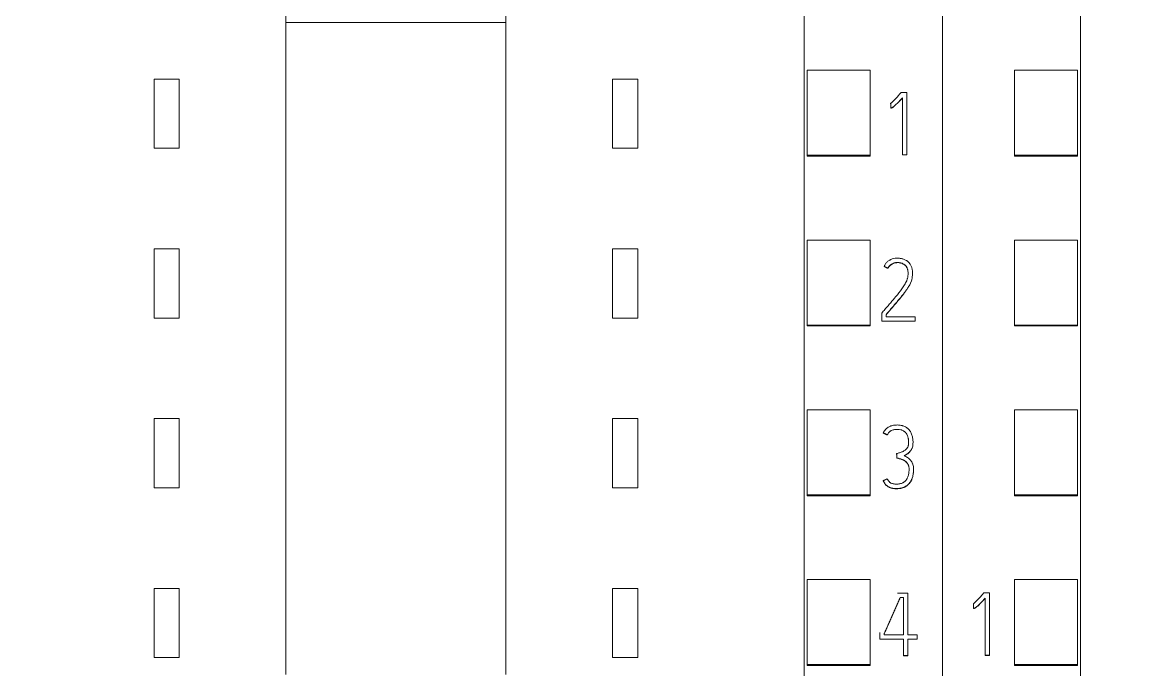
# Model space of a CAD drawing. Header units: millimetres. Extents: x 41350 to 54029, y 25852 to 34717.
# Drawn here: x 47022.33 to 47058.24, y 33527.52 to 33548.1 of the extents above; entities that cross this region are included whole.
import ezdxf

# ---------------------------------------------------------------- set-up
doc = ezdxf.new("R2010")
doc.units = ezdxf.units.MM
doc.set_wipeout_variables(frame=1)
doc.layers.add('! NO PLOT !', color=7, linetype='Continuous', true_color=0xff75dd, plot=False)
doc.layers.add('004-PI-DIN Šina', color=3, linetype='Continuous')
doc.layers.add('SI-ORMAR-Oprema', color=30, linetype='Continuous', lineweight=5)

# ---------------------------------------------------------------- blocks, each defined once
blk = doc.blocks.new('*U554')
at = {"layer": '004-PI-DIN Šina'}
for p, q in [((45.323, 46.968), (-241.3, 46.968)), ((45.323, 45.572), (-241.3, 45.572)), ((45.323, 45.259), (-241.3, 45.259)), ((-241.3, 45.238), (45.323, 45.238))]:
    blk.add_line(p, q, dxfattribs=at)
blk = doc.blocks.new('6ES7531-7KF00-0AB0')
at = {"layer": 'SI-ORMAR-Oprema', "linetype": 'Continuous'}
for p, q in [((-29.363, 48.929), (-29.363, 40.929)), ((-27.372, 48.929), (-29.363, 48.929)), ((-27.372, 48.929), (-27.372, 40.929)), ((-18.954, 48.929), (-18.954, 48.929)), ((-18.954, 48.929), (-18.954, 40.929)), ((-18.954, 46.433), (-27.372, 46.433)), ((-18.954, 40.929), (-29.363, 40.929)), ((-29.363, 40.929), (-29.363, 40.02)), ((-29.363, 40.02), (-29.363, 39.411)), ((-26.013, 40.02), (-29.363, 40.02)), ((-26.013, 40.02), (-26.013, 15.837)), ((-19.763, 37.279), (-19.763, 40.02)), ((-29.363, 38.929), (-29.363, 39.411)), ((-26.013, 39.411), (-29.363, 39.411)), ((-29.363, 38.929), (-29.363, 16.929)), ((-26.013, 38.929), (-29.363, 38.929)), ((-26.013, 38.929), (-29.363, 38.929)), ((-23.213, 37.279), (-23.213, 37.279)), ((-23.213, 37.279), (-22.013, 37.279)), ((-23.213, 29.431), (-23.213, 37.279)), ((-23.213, 37.279), (-22.013, 37.279)), ((-22.013, 37.279), (-22.013, 37.279)), ((-22.013, 37.279), (-22.013, 29.431)), ((-19.313, 37.279), (-19.763, 37.279)), ((-19.313, 18.579), (-19.313, 37.279)), ((-18.192, 36.979), (-18.192, 31.479)), ((-22.013, 29.431), (-23.213, 29.431))]:
    blk.add_line(p, q, dxfattribs=at)
blk.add_open_spline([(-18.954, 40.929), (-27.372, 40.929)], degree=1, dxfattribs=at)
blk.add_wipeout([(-17.038, 69.029), (17.762, 69.029), (17.762, -77.96), (-17.038, -77.971)]).dxf.layer = 'SI-ORMAR-Oprema'
for p, q in [((-17.038, 56.709), (-17.038, -56.709)), ((-12.638, 54.429), (-12.638, -54.387)), ((-18.954, 48.929), (-17.038, 48.929)), ((-17.038, 48.929), (-18.954, 48.929)), ((-14.738, 45.01), (-14.738, 47.713)), ((-12.738, 47.713), (-14.738, 47.713)), ((-12.738, 45.01), (-12.738, 47.713)), ((-14.738, 44.977), (-14.738, 45.01)), ((-12.738, 45.01), (-14.738, 45.01)), ((-12.738, 44.977), (-14.738, 44.977)), ((-12.738, 44.977), (-12.738, 45.01)), ((-14.738, 39.608), (-14.738, 42.311)), ((-12.738, 42.311), (-14.738, 42.311)), ((-12.738, 39.608), (-12.738, 42.311)), ((-17.038, 40.02), (-19.763, 40.02)), ((-14.738, 39.577), (-14.738, 39.608)), ((-12.738, 39.608), (-14.738, 39.608)), ((-12.738, 39.577), (-14.738, 39.577)), ((-12.738, 39.577), (-12.738, 39.608)), ((-17.038, 39.411), (-19.763, 39.411)), ((-17.038, 38.929), (-19.763, 38.929)), ((-17.038, 38.929), (-19.763, 38.929)), ((-14.738, 34.207), (-14.738, 36.909)), ((-12.738, 36.909), (-14.738, 36.909)), ((-12.738, 34.207), (-12.738, 36.909)), ((-14.738, 34.177), (-14.738, 34.207)), ((-12.738, 34.207), (-14.738, 34.207)), ((-12.738, 34.177), (-14.738, 34.177)), ((-12.738, 34.177), (-12.738, 34.207)), ((-14.738, 28.805), (-14.738, 31.508)), ((-12.738, 31.508), (-14.738, 31.508)), ((-12.738, 28.805), (-12.738, 31.508)), ((-15.54, 31.088), (-15.715, 31.088)), ((-15.679, 30.916), (-15.679, 29.104)), ((-15.54, 29.104), (-15.54, 31.088)), ((-16.051, 30.743), (-16.051, 30.737)), ((-16.042, 30.596), (-16.042, 30.59)), ((-15.679, 29.104), (-15.679, 29.097)), ((-15.679, 29.104), (-15.54, 29.104)), ((-15.54, 29.097), (-15.679, 29.097)), ((-15.54, 29.104), (-15.54, 29.097)), ((-14.738, 28.778), (-14.738, 28.805)), ((-12.738, 28.805), (-14.738, 28.805)), ((-12.738, 28.778), (-14.738, 28.778)), ((-12.738, 28.778), (-12.738, 28.805))]:
    blk.add_line(p, q, dxfattribs=at)
for centre, start, end in [((-17.163, 36.979), 83.025, 180), ((-17.163, 36.979), 83.025, 180), ((-17.163, 31.479), 180, 276.975)]:
    blk.add_arc(centre, 1.029, start, end, dxfattribs=at)
for points, knots in [([(-15.715, 31.088), (-15.742, 31.058), (-15.768, 31.028), (-15.823, 30.969), (-15.85, 30.939), (-15.892, 30.896), (-15.905, 30.881), (-15.933, 30.852), (-15.947, 30.838), (-15.976, 30.809), (-15.99, 30.796), (-16.02, 30.769), (-16.035, 30.756), (-16.051, 30.743)], [0, 0, 0, 0, 0.25, 0.25, 0.5, 0.5, 0.625, 0.625, 0.75, 0.75, 0.875, 0.875, 1, 1, 1, 1]), ([(-16.042, 30.596), (-16.037, 30.596), (-16.032, 30.597), (-16.022, 30.599), (-16.017, 30.6), (-16.007, 30.604), (-16.002, 30.606), (-15.994, 30.611), (-15.989, 30.614), (-15.977, 30.622), (-15.968, 30.629), (-15.953, 30.642), (-15.945, 30.648), (-15.922, 30.668), (-15.907, 30.682), (-15.877, 30.71), (-15.863, 30.725), (-15.819, 30.768), (-15.791, 30.798), (-15.735, 30.857), (-15.707, 30.886), (-15.679, 30.916)], [0, 0, 0, 0, 0.03125, 0.03125, 0.0625, 0.0625, 0.09375, 0.09375, 0.125, 0.125, 0.1875, 0.1875, 0.25, 0.25, 0.375, 0.375, 0.5, 0.5, 0.75, 0.75, 1, 1, 1, 1]), ([(-15.679, 30.91), (-15.707, 30.88), (-15.735, 30.85), (-15.791, 30.791), (-15.819, 30.762), (-15.863, 30.719), (-15.877, 30.704), (-15.907, 30.676), (-15.922, 30.662), (-15.945, 30.642), (-15.953, 30.635), (-15.969, 30.622), (-15.977, 30.616), (-15.989, 30.607), (-15.994, 30.605), (-16.003, 30.6), (-16.007, 30.597), (-16.017, 30.594), (-16.022, 30.593), (-16.032, 30.59), (-16.037, 30.59), (-16.042, 30.59)], [0, 0, 0, 0, 0.25, 0.25, 0.5, 0.5, 0.625, 0.625, 0.75, 0.75, 0.8125, 0.8125, 0.875, 0.875, 0.90625, 0.90625, 0.9375, 0.9375, 0.96875, 0.96875, 1, 1, 1, 1])]:
    blk.add_open_spline(points, degree=3, knots=knots, dxfattribs=at)
for points, weights in [([(-16.051, 30.743), (-16.046, 30.669), (-16.042, 30.596)], [0.499999998919, 0.500000001081, 0.499999998919]), ([(-16.042, 30.59), (-16.046, 30.663), (-16.051, 30.737)], [0.500000017205, 0.499999982795, 0.500000017205])]:
    blk.add_rational_spline(points, weights, degree=2, dxfattribs=at)
blk = doc.blocks.new('6ES7522-1BL01-0AB0')
blk.add_wipeout([(-17.4, 69.029), (17.4, 69.029), (17.4, -77.971), (-17.4, -77.971)]).dxf.layer = 'SI-ORMAR-Oprema'
at = {"layer": 'SI-ORMAR-Oprema', "linetype": 'Continuous'}
for p, q in [((17.4, 56.709), (17.4, -56.709)), ((13, -54.387), (13, 54.429)), ((-3.5, 51.429), (-3.5, 49.229)), ((3.5, 49.229), (3.5, 51.429)), ((-3.5, 28.486), (-3.5, 49.229)), ((-3.5, 49.229), (3.5, 49.229)), ((3.5, 49.229), (3.5, 28.486)), ((-7.7, 45.229), (-7.7, 47.429)), ((-7.7, 47.429), (-6.9, 47.429)), ((-6.9, 47.429), (-6.9, 45.229)), ((6.9, 45.229), (6.9, 47.429)), ((6.9, 47.429), (7.7, 47.429)), ((7.7, 47.429), (7.7, 45.229)), ((13.1, 45.01), (13.1, 47.713)), ((13.1, 47.713), (15.1, 47.713)), ((15.1, 45.01), (15.1, 47.713)), ((16.264, 47.005), (16.089, 47.005)), ((16.125, 46.834), (16.125, 45.023)), ((16.264, 45.023), (16.264, 47.005)), ((15.753, 46.661), (15.753, 46.655)), ((15.761, 46.514), (15.761, 46.508)), ((-6.9, 45.229), (-7.7, 45.229)), ((7.7, 45.229), (6.9, 45.229)), ((13.1, 44.977), (13.1, 45.01)), ((13.1, 45.01), (15.1, 45.01)), ((13.1, 44.977), (15.1, 44.977)), ((15.1, 44.977), (15.1, 45.01)), ((16.125, 45.023), (16.125, 45.017)), ((16.125, 45.023), (16.264, 45.023)), ((16.264, 45.017), (16.125, 45.017)), ((16.264, 45.023), (16.264, 45.017)), ((-7.7, 42.029), (-6.9, 42.029)), ((-7.7, 39.829), (-7.7, 42.029)), ((-6.9, 42.029), (-6.9, 39.829)), ((6.9, 39.829), (6.9, 42.029)), ((6.9, 42.029), (7.7, 42.029)), ((7.7, 42.029), (7.7, 39.829)), ((13.1, 39.608), (13.1, 42.311)), ((13.1, 42.311), (15.1, 42.311)), ((15.1, 39.608), (15.1, 42.311)), ((15.542, 41.477), (15.542, 41.471)), ((15.667, 41.413), (15.667, 41.407)), ((16.449, 41.245), (16.449, 41.252)), ((15.467, 39.986), (15.467, 39.731)), ((15.606, 39.87), (15.606, 39.936)), ((16.533, 39.87), (15.606, 39.87)), ((16.533, 39.731), (16.533, 39.87)), ((-6.9, 39.829), (-7.7, 39.829)), ((7.7, 39.829), (6.9, 39.829)), ((13.1, 39.577), (13.1, 39.608)), ((13.1, 39.608), (15.1, 39.608)), ((13.1, 39.577), (15.1, 39.577)), ((15.1, 39.577), (15.1, 39.608)), ((15.467, 39.731), (15.467, 39.725)), ((15.467, 39.731), (16.533, 39.731)), ((16.533, 39.725), (15.467, 39.725)), ((16.533, 39.731), (16.533, 39.725)), ((-7.7, 34.429), (-7.7, 36.629)), ((-7.7, 36.629), (-6.9, 36.629)), ((-6.9, 36.629), (-6.9, 34.429)), ((6.9, 36.629), (7.7, 36.629)), ((6.9, 34.429), (6.9, 36.629)), ((7.7, 36.629), (7.7, 34.429)), ((13.1, 34.207), (13.1, 36.909)), ((13.1, 36.909), (15.1, 36.909)), ((15.1, 34.207), (15.1, 36.909)), ((15.519, 36.179), (15.519, 36.173)), ((15.646, 36.115), (15.646, 36.109)), ((16.465, 35.861), (16.465, 35.867)), ((15.943, 35.516), (15.943, 35.51)), ((15.951, 35.378), (15.951, 35.372)), ((16.481, 35.011), (16.481, 35.017)), ((15.519, 34.657), (15.519, 34.651)), ((-6.9, 34.429), (-7.7, 34.429)), ((7.7, 34.429), (6.9, 34.429)), ((13.1, 34.177), (13.1, 34.207)), ((13.1, 34.207), (15.1, 34.207)), ((13.1, 34.177), (15.1, 34.177)), ((15.1, 34.177), (15.1, 34.207)), ((13.1, 28.805), (13.1, 31.508)), ((13.1, 31.508), (15.1, 31.508)), ((15.1, 28.805), (15.1, 31.508)), ((-7.7, 31.229), (-6.9, 31.229)), ((-7.7, 29.029), (-7.7, 31.229)), ((-6.9, 31.229), (-6.9, 29.029)), ((6.9, 31.229), (7.7, 31.229)), ((6.9, 29.029), (6.9, 31.229)), ((7.7, 31.229), (7.7, 29.029)), ((15.968, 31.082), (16.298, 31.082)), ((16.06, 30.944), (16.06, 30.938)), ((16.157, 30.944), (16.06, 30.944)), ((16.06, 30.938), (16.157, 30.938)), ((16.157, 29.756), (16.157, 30.944)), ((16.298, 31.082), (16.298, 29.756)), ((15.408, 29.618), (15.408, 29.822)), ((15.408, 29.618), (15.408, 29.612)), ((16.157, 29.618), (15.408, 29.618)), ((15.408, 29.612), (16.157, 29.612)), ((15.546, 29.792), (15.546, 29.756)), ((15.546, 29.756), (16.157, 29.756)), ((16.157, 29.09), (16.157, 29.618)), ((16.298, 29.756), (16.592, 29.756)), ((16.298, 29.618), (16.298, 29.09)), ((16.592, 29.618), (16.298, 29.618)), ((16.298, 29.612), (16.592, 29.612)), ((16.592, 29.756), (16.592, 29.618)), ((16.592, 29.618), (16.592, 29.612)), ((16.298, 29.09), (16.157, 29.09)), ((16.157, 29.09), (16.157, 29.084)), ((16.298, 29.09), (16.298, 29.084)), ((-6.9, 29.029), (-7.7, 29.029)), ((7.7, 29.029), (6.9, 29.029)), ((13.1, 28.805), (15.1, 28.805)), ((13.1, 28.778), (13.1, 28.805)), ((13.1, 28.778), (15.1, 28.778)), ((15.1, 28.778), (15.1, 28.805)), ((16.157, 29.084), (16.298, 29.084))]:
    blk.add_line(p, q, dxfattribs=at)
for points, knots in [([(16.089, 47.005), (16.062, 46.975), (16.035, 46.946), (15.981, 46.886), (15.953, 46.857), (15.912, 46.813), (15.898, 46.799), (15.871, 46.77), (15.856, 46.756), (15.828, 46.727), (15.813, 46.714), (15.783, 46.687), (15.768, 46.674), (15.753, 46.661)], [0, 0, 0, 0, 0.25, 0.25, 0.5, 0.5, 0.625, 0.625, 0.75, 0.75, 0.875, 0.875, 1, 1, 1, 1]), ([(15.761, 46.514), (15.767, 46.514), (15.772, 46.515), (15.782, 46.517), (15.787, 46.518), (15.797, 46.522), (15.801, 46.524), (15.81, 46.529), (15.814, 46.532), (15.827, 46.541), (15.835, 46.547), (15.851, 46.56), (15.859, 46.566), (15.882, 46.586), (15.897, 46.6), (15.926, 46.628), (15.941, 46.643), (15.984, 46.686), (16.013, 46.715), (16.069, 46.775), (16.097, 46.804), (16.125, 46.834)], [0, 0, 0, 0, 0.03125, 0.03125, 0.0625, 0.0625, 0.09375, 0.09375, 0.125, 0.125, 0.1875, 0.1875, 0.25, 0.25, 0.375, 0.375, 0.5, 0.5, 0.75, 0.75, 1, 1, 1, 1]), ([(16.125, 46.828), (16.097, 46.798), (16.069, 46.768), (16.013, 46.709), (15.984, 46.68), (15.941, 46.636), (15.926, 46.622), (15.897, 46.594), (15.882, 46.58), (15.859, 46.56), (15.851, 46.553), (15.835, 46.54), (15.827, 46.534), (15.814, 46.525), (15.81, 46.523), (15.801, 46.518), (15.797, 46.515), (15.787, 46.512), (15.782, 46.511), (15.772, 46.509), (15.767, 46.508), (15.761, 46.508)], [0, 0, 0, 0, 0.25, 0.25, 0.5, 0.5, 0.625, 0.625, 0.75, 0.75, 0.8125, 0.8125, 0.875, 0.875, 0.90625, 0.90625, 0.9375, 0.9375, 0.96875, 0.96875, 1, 1, 1, 1]), ([(15.606, 39.936), (15.645, 39.982), (15.684, 40.028), (15.762, 40.119), (15.801, 40.165), (15.879, 40.256), (15.918, 40.302), (15.996, 40.394), (16.034, 40.44), (16.11, 40.533), (16.148, 40.58), (16.203, 40.652), (16.221, 40.676), (16.256, 40.725), (16.273, 40.75), (16.306, 40.8), (16.322, 40.825), (16.353, 40.877), (16.367, 40.903), (16.386, 40.944), (16.392, 40.958), (16.403, 40.986), (16.408, 41), (16.422, 41.044), (16.429, 41.073), (16.441, 41.131), (16.445, 41.161), (16.448, 41.206), (16.449, 41.221), (16.45, 41.251), (16.449, 41.266), (16.447, 41.312), (16.444, 41.341), (16.436, 41.386), (16.433, 41.4), (16.425, 41.43), (16.421, 41.444), (16.41, 41.473), (16.404, 41.486), (16.391, 41.513), (16.384, 41.526), (16.372, 41.545), (16.367, 41.551), (16.358, 41.564), (16.354, 41.57), (16.339, 41.587), (16.329, 41.598), (16.308, 41.62), (16.296, 41.63), (16.279, 41.644), (16.272, 41.648), (16.26, 41.656), (16.253, 41.661), (16.22, 41.68), (16.192, 41.692), (16.149, 41.707), (16.135, 41.711), (16.106, 41.719), (16.091, 41.722), (16.061, 41.728), (16.046, 41.729), (16.016, 41.732), (16.001, 41.733), (15.97, 41.734), (15.955, 41.734), (15.925, 41.732), (15.91, 41.731), (15.864, 41.726), (15.835, 41.72), (15.792, 41.706), (15.777, 41.701), (15.757, 41.692), (15.75, 41.688), (15.736, 41.682), (15.729, 41.678), (15.697, 41.659), (15.672, 41.641), (15.638, 41.611), (15.627, 41.6), (15.607, 41.578), (15.597, 41.566), (15.57, 41.53), (15.555, 41.504), (15.542, 41.477)], [0, 0, 0, 0, 0.0625, 0.0625, 0.125, 0.125, 0.1875, 0.1875, 0.25, 0.25, 0.3125, 0.3125, 0.34375, 0.34375, 0.375, 0.375, 0.40625, 0.40625, 0.4375, 0.4375, 0.453125, 0.453125, 0.46875, 0.46875, 0.5, 0.5, 0.53125, 0.53125, 0.546875, 0.546875, 0.5625, 0.5625, 0.59375, 0.59375, 0.609375, 0.609375, 0.625, 0.625, 0.640625, 0.640625, 0.65625, 0.65625, 0.664062, 0.664062, 0.671875, 0.671875, 0.6875, 0.6875, 0.703125, 0.703125, 0.710937, 0.710937, 0.71875, 0.71875, 0.75, 0.75, 0.765625, 0.765625, 0.78125, 0.78125, 0.796875, 0.796875, 0.8125, 0.8125, 0.828125, 0.828125, 0.84375, 0.84375, 0.875, 0.875, 0.890625, 0.890625, 0.898437, 0.898437, 0.90625, 0.90625, 0.9375, 0.9375, 0.953125, 0.953125, 0.96875, 0.96875, 1, 1, 1, 1]), ([(15.667, 41.413), (15.679, 41.437), (15.692, 41.459), (15.716, 41.489), (15.725, 41.498), (15.744, 41.516), (15.754, 41.525), (15.785, 41.547), (15.808, 41.56), (15.856, 41.579), (15.881, 41.587), (15.919, 41.594), (15.932, 41.595), (15.958, 41.598), (15.971, 41.598), (16.01, 41.598), (16.036, 41.595), (16.073, 41.587), (16.086, 41.583), (16.111, 41.575), (16.123, 41.57), (16.158, 41.553), (16.18, 41.54), (16.21, 41.515), (16.22, 41.507), (16.238, 41.488), (16.246, 41.478), (16.257, 41.462), (16.261, 41.456), (16.267, 41.445), (16.276, 41.428), (16.283, 41.41), (16.291, 41.385), (16.295, 41.372), (16.3, 41.347), (16.302, 41.334), (16.305, 41.309), (16.307, 41.296), (16.308, 41.27), (16.308, 41.257), (16.308, 41.232), (16.308, 41.219), (16.306, 41.193), (16.304, 41.18), (16.299, 41.142), (16.294, 41.116), (16.284, 41.079), (16.281, 41.067), (16.272, 41.042), (16.268, 41.03), (16.253, 40.994), (16.242, 40.971), (16.218, 40.926), (16.206, 40.904), (16.179, 40.86), (16.165, 40.839), (16.123, 40.775), (16.093, 40.733), (16, 40.61), (15.935, 40.531), (15.836, 40.413), (15.803, 40.374), (15.736, 40.296), (15.703, 40.257), (15.636, 40.179), (15.602, 40.141), (15.535, 40.063), (15.501, 40.024), (15.467, 39.986)], [0, 0, 0, 0, 0.03125, 0.03125, 0.046875, 0.046875, 0.0625, 0.0625, 0.09375, 0.09375, 0.125, 0.125, 0.140625, 0.140625, 0.15625, 0.15625, 0.1875, 0.1875, 0.203125, 0.203125, 0.21875, 0.21875, 0.25, 0.25, 0.265625, 0.265625, 0.28125, 0.28125, 0.289063, 0.289063, 0.296875, 0.3125, 0.3125, 0.328125, 0.328125, 0.34375, 0.34375, 0.359375, 0.359375, 0.375, 0.375, 0.390625, 0.390625, 0.40625, 0.40625, 0.4375, 0.4375, 0.453125, 0.453125, 0.46875, 0.46875, 0.5, 0.5, 0.53125, 0.53125, 0.5625, 0.5625, 0.625, 0.625, 0.75, 0.75, 0.8125, 0.8125, 0.875, 0.875, 0.9375, 0.9375, 1, 1, 1, 1]), ([(16.308, 41.242), (16.308, 41.253), (16.308, 41.263), (16.307, 41.286), (16.306, 41.299), (16.303, 41.325), (16.301, 41.337), (16.296, 41.363), (16.292, 41.376), (16.285, 41.4), (16.28, 41.412), (16.272, 41.43), (16.269, 41.436), (16.262, 41.447), (16.259, 41.453), (16.241, 41.48), (16.223, 41.499), (16.198, 41.519), (16.192, 41.523), (16.182, 41.531), (16.166, 41.542), (16.137, 41.558), (16.113, 41.567), (16.088, 41.576), (16.076, 41.58), (16.038, 41.588), (16.012, 41.592), (15.96, 41.592), (15.934, 41.59), (15.895, 41.583), (15.883, 41.58), (15.857, 41.573), (15.845, 41.569), (15.821, 41.559), (15.809, 41.553), (15.786, 41.541), (15.775, 41.534), (15.743, 41.511), (15.725, 41.493), (15.701, 41.463), (15.693, 41.452), (15.679, 41.43), (15.673, 41.419), (15.667, 41.407)], [0, 0, 0, 0, 0.034222, 0.034222, 0.076212, 0.076212, 0.118203, 0.118203, 0.160193, 0.160193, 0.202183, 0.202183, 0.223179, 0.223179, 0.244174, 0.244174, 0.328155, 0.328155, 0.34915, 0.34915, 0.370145, 0.412135, 0.454126, 0.454126, 0.496116, 0.496116, 0.580097, 0.580097, 0.664077, 0.664077, 0.706068, 0.706068, 0.748058, 0.748058, 0.790048, 0.790048, 0.832039, 0.832039, 0.916019, 0.916019, 0.95801, 0.95801, 1, 1, 1, 1]), ([(16.449, 41.245), (16.449, 41.239), (16.449, 41.234), (16.449, 41.213), (16.448, 41.198), (16.445, 41.153), (16.44, 41.123), (16.429, 41.065), (16.422, 41.036), (16.407, 40.992), (16.402, 40.978), (16.391, 40.95), (16.385, 40.936), (16.366, 40.895), (16.352, 40.869), (16.321, 40.817), (16.305, 40.792), (16.272, 40.742), (16.255, 40.718), (16.22, 40.669), (16.202, 40.645), (16.148, 40.573), (16.11, 40.527), (16.034, 40.433), (15.996, 40.387), (15.918, 40.295), (15.879, 40.25), (15.801, 40.158), (15.762, 40.113), (15.684, 40.021), (15.645, 39.975), (15.606, 39.93)], [0, 0, 0, 0, 0.010489, 0.010489, 0.038761, 0.038761, 0.095304, 0.095304, 0.151848, 0.151848, 0.180119, 0.180119, 0.208391, 0.208391, 0.264935, 0.264935, 0.321478, 0.321478, 0.378022, 0.378022, 0.434565, 0.434565, 0.547652, 0.547652, 0.660739, 0.660739, 0.773826, 0.773826, 0.886913, 0.886913, 1, 1, 1, 1]), ([(16.182, 35.452), (16.2, 35.461), (16.217, 35.471), (16.252, 35.491), (16.269, 35.501), (16.294, 35.517), (16.302, 35.523), (16.318, 35.535), (16.326, 35.541), (16.341, 35.554), (16.348, 35.561), (16.362, 35.576), (16.369, 35.583), (16.389, 35.606), (16.401, 35.622), (16.416, 35.648), (16.421, 35.657), (16.43, 35.675), (16.434, 35.685), (16.445, 35.713), (16.451, 35.732), (16.459, 35.771), (16.461, 35.791), (16.464, 35.832), (16.465, 35.852), (16.465, 35.892), (16.464, 35.912), (16.46, 35.972), (16.454, 36.011), (16.441, 36.07), (16.436, 36.09), (16.424, 36.128), (16.41, 36.166), (16.391, 36.202), (16.37, 36.236), (16.358, 36.253), (16.333, 36.284), (16.312, 36.305), (16.289, 36.325), (16.273, 36.337), (16.265, 36.343), (16.222, 36.372), (16.186, 36.389), (16.138, 36.404), (16.128, 36.407), (16.108, 36.412), (16.079, 36.419), (16.029, 36.425), (15.988, 36.427), (15.948, 36.428), (15.928, 36.427), (15.867, 36.423), (15.828, 36.416), (15.78, 36.402), (15.77, 36.399), (15.751, 36.392), (15.741, 36.389), (15.713, 36.376), (15.678, 36.358), (15.645, 36.334), (15.621, 36.315), (15.613, 36.308), (15.599, 36.294), (15.592, 36.287), (15.571, 36.265), (15.559, 36.249), (15.542, 36.224), (15.537, 36.215), (15.527, 36.197), (15.523, 36.188), (15.519, 36.179)], [0, 0, 0, 0, 0.03125, 0.03125, 0.0625, 0.0625, 0.078125, 0.078125, 0.09375, 0.09375, 0.109375, 0.109375, 0.125, 0.125, 0.15625, 0.15625, 0.171875, 0.171875, 0.1875, 0.1875, 0.21875, 0.21875, 0.25, 0.25, 0.28125, 0.28125, 0.3125, 0.3125, 0.375, 0.375, 0.40625, 0.40625, 0.4375, 0.46875, 0.46875, 0.5, 0.5, 0.53125, 0.546875, 0.546875, 0.5625, 0.5625, 0.625, 0.625, 0.640625, 0.640625, 0.65625, 0.6875, 0.71875, 0.71875, 0.75, 0.75, 0.8125, 0.8125, 0.828125, 0.828125, 0.84375, 0.84375, 0.875, 0.90625, 0.90625, 0.921875, 0.921875, 0.9375, 0.9375, 0.96875, 0.96875, 0.984375, 0.984375, 1, 1, 1, 1]), ([(15.646, 36.115), (15.654, 36.13), (15.662, 36.144), (15.68, 36.171), (15.691, 36.184), (15.708, 36.202), (15.714, 36.207), (15.727, 36.218), (15.733, 36.223), (15.746, 36.233), (15.753, 36.238), (15.767, 36.246), (15.775, 36.25), (15.797, 36.261), (15.813, 36.267), (15.845, 36.276), (15.861, 36.28), (15.893, 36.285), (15.91, 36.287), (15.943, 36.289), (15.959, 36.289), (16.009, 36.288), (16.042, 36.285), (16.082, 36.275), (16.09, 36.273), (16.106, 36.268), (16.114, 36.265), (16.137, 36.256), (16.152, 36.249), (16.173, 36.235), (16.18, 36.231), (16.193, 36.22), (16.199, 36.215), (16.217, 36.198), (16.228, 36.186), (16.244, 36.166), (16.249, 36.159), (16.258, 36.146), (16.271, 36.125), (16.282, 36.103), (16.294, 36.072), (16.3, 36.056), (16.309, 36.024), (16.312, 36.008), (16.32, 35.96), (16.323, 35.927), (16.324, 35.878), (16.323, 35.861), (16.322, 35.828), (16.321, 35.812), (16.317, 35.787), (16.315, 35.779), (16.311, 35.763), (16.308, 35.755), (16.3, 35.732), (16.292, 35.717), (16.279, 35.696), (16.274, 35.69), (16.264, 35.676), (16.259, 35.67), (16.248, 35.658), (16.242, 35.652), (16.23, 35.64), (16.224, 35.635), (16.204, 35.619), (16.19, 35.61), (16.162, 35.593), (16.148, 35.585), (16.117, 35.572), (16.102, 35.566), (16.07, 35.555), (16.055, 35.55), (16.007, 35.535), (15.975, 35.525), (15.943, 35.516)], [0, 0, 0, 0, 0.03125, 0.03125, 0.0625, 0.0625, 0.078125, 0.078125, 0.09375, 0.09375, 0.109375, 0.109375, 0.125, 0.125, 0.15625, 0.15625, 0.1875, 0.1875, 0.21875, 0.21875, 0.25, 0.25, 0.3125, 0.3125, 0.328125, 0.328125, 0.34375, 0.34375, 0.375, 0.375, 0.390625, 0.390625, 0.40625, 0.40625, 0.4375, 0.4375, 0.453125, 0.453125, 0.46875, 0.5, 0.5, 0.53125, 0.53125, 0.5625, 0.5625, 0.625, 0.625, 0.65625, 0.65625, 0.6875, 0.6875, 0.703125, 0.703125, 0.71875, 0.71875, 0.75, 0.75, 0.765625, 0.765625, 0.78125, 0.78125, 0.796875, 0.796875, 0.8125, 0.8125, 0.84375, 0.84375, 0.875, 0.875, 0.90625, 0.90625, 0.9375, 0.9375, 1, 1, 1, 1]), ([(16.323, 35.872), (16.323, 35.876), (16.323, 35.881), (16.323, 35.918), (16.321, 35.95), (16.314, 35.993), (16.311, 36.004), (16.309, 36.015)], [0, 0, 0, 0, 0.087818, 0.087818, 0.771228, 0.771228, 1, 1, 1, 1]), ([(16.37, 35.578), (16.359, 35.566), (16.347, 35.554), (16.327, 35.536), (16.319, 35.53), (16.303, 35.517), (16.295, 35.512), (16.27, 35.495), (16.252, 35.485), (16.218, 35.465), (16.2, 35.455), (16.182, 35.446)], [0, 0, 0, 0, 0.218648, 0.218648, 0.348874, 0.348874, 0.479099, 0.479099, 0.739549, 0.739549, 1, 1, 1, 1]), ([(15.519, 34.657), (15.527, 34.637), (15.537, 34.619), (15.558, 34.583), (15.569, 34.565), (15.589, 34.54), (15.596, 34.532), (15.611, 34.517), (15.618, 34.51), (15.642, 34.49), (15.66, 34.478), (15.687, 34.462), (15.696, 34.457), (15.715, 34.447), (15.725, 34.443), (15.754, 34.432), (15.774, 34.425), (15.815, 34.415), (15.836, 34.412), (15.878, 34.407), (15.899, 34.406), (15.941, 34.405), (15.962, 34.405), (16.004, 34.408), (16.025, 34.41), (16.056, 34.414), (16.067, 34.416), (16.087, 34.42), (16.097, 34.423), (16.128, 34.43), (16.148, 34.437), (16.177, 34.448), (16.187, 34.452), (16.206, 34.461), (16.216, 34.466), (16.243, 34.482), (16.261, 34.493), (16.294, 34.518), (16.309, 34.532), (16.339, 34.562), (16.353, 34.578), (16.378, 34.612), (16.389, 34.63), (16.404, 34.657), (16.409, 34.667), (16.418, 34.686), (16.422, 34.695), (16.442, 34.744), (16.454, 34.784), (16.467, 34.845), (16.47, 34.866), (16.476, 34.907), (16.478, 34.928), (16.481, 34.97), (16.481, 34.991), (16.481, 35.033), (16.481, 35.053), (16.478, 35.095), (16.475, 35.115), (16.469, 35.146), (16.466, 35.157), (16.46, 35.177), (16.456, 35.187), (16.445, 35.217), (16.436, 35.236), (16.42, 35.263), (16.415, 35.272), (16.402, 35.29), (16.396, 35.298), (16.375, 35.322), (16.36, 35.337), (16.328, 35.364), (16.31, 35.377), (16.274, 35.4), (16.256, 35.411), (16.219, 35.432), (16.201, 35.443), (16.182, 35.452)], [0, 0, 0, 0, 0.03125, 0.03125, 0.0625, 0.0625, 0.078125, 0.078125, 0.09375, 0.09375, 0.125, 0.125, 0.140625, 0.140625, 0.15625, 0.15625, 0.1875, 0.1875, 0.21875, 0.21875, 0.25, 0.25, 0.28125, 0.28125, 0.3125, 0.3125, 0.328125, 0.328125, 0.34375, 0.34375, 0.375, 0.375, 0.390625, 0.390625, 0.40625, 0.40625, 0.4375, 0.4375, 0.46875, 0.46875, 0.5, 0.5, 0.53125, 0.53125, 0.546875, 0.546875, 0.5625, 0.5625, 0.625, 0.625, 0.65625, 0.65625, 0.6875, 0.6875, 0.71875, 0.71875, 0.75, 0.75, 0.78125, 0.78125, 0.796875, 0.796875, 0.8125, 0.8125, 0.84375, 0.84375, 0.859375, 0.859375, 0.875, 0.875, 0.90625, 0.90625, 0.9375, 0.9375, 0.96875, 0.96875, 1, 1, 1, 1]), ([(15.951, 35.378), (15.986, 35.372), (16.019, 35.364), (16.069, 35.35), (16.085, 35.345), (16.117, 35.334), (16.133, 35.327), (16.156, 35.315), (16.164, 35.311), (16.179, 35.303), (16.187, 35.299), (16.208, 35.285), (16.222, 35.274), (16.242, 35.258), (16.248, 35.252), (16.261, 35.239), (16.266, 35.233), (16.283, 35.213), (16.293, 35.199), (16.306, 35.177), (16.31, 35.169), (16.317, 35.153), (16.321, 35.145), (16.329, 35.121), (16.333, 35.104), (16.338, 35.07), (16.339, 35.053), (16.34, 35.018), (16.34, 35.001), (16.337, 34.95), (16.333, 34.916), (16.325, 34.865), (16.321, 34.848), (16.313, 34.815), (16.308, 34.798), (16.297, 34.765), (16.291, 34.749), (16.28, 34.726), (16.276, 34.718), (16.267, 34.703), (16.262, 34.696), (16.238, 34.66), (16.215, 34.635), (16.18, 34.609), (16.172, 34.605), (16.157, 34.596), (16.15, 34.591), (16.127, 34.58), (16.111, 34.574), (16.077, 34.563), (16.061, 34.559), (16.027, 34.552), (15.993, 34.548), (15.958, 34.546), (15.923, 34.546), (15.906, 34.547), (15.872, 34.55), (15.854, 34.552), (15.821, 34.559), (15.804, 34.564), (15.771, 34.576), (15.756, 34.584), (15.734, 34.599), (15.727, 34.604), (15.714, 34.615), (15.708, 34.621), (15.696, 34.634), (15.691, 34.64), (15.68, 34.654), (15.675, 34.661), (15.661, 34.683), (15.653, 34.699), (15.646, 34.715)], [0, 0, 0, 0, 0.0625, 0.0625, 0.09375, 0.09375, 0.125, 0.125, 0.140625, 0.140625, 0.15625, 0.15625, 0.1875, 0.1875, 0.203125, 0.203125, 0.21875, 0.21875, 0.25, 0.25, 0.265625, 0.265625, 0.28125, 0.28125, 0.3125, 0.3125, 0.34375, 0.34375, 0.375, 0.375, 0.4375, 0.4375, 0.46875, 0.46875, 0.5, 0.5, 0.53125, 0.53125, 0.546875, 0.546875, 0.5625, 0.5625, 0.625, 0.625, 0.640625, 0.640625, 0.65625, 0.65625, 0.6875, 0.6875, 0.71875, 0.71875, 0.75, 0.78125, 0.78125, 0.8125, 0.8125, 0.84375, 0.84375, 0.875, 0.875, 0.90625, 0.90625, 0.921875, 0.921875, 0.9375, 0.9375, 0.953125, 0.953125, 0.96875, 0.96875, 1, 1, 1, 1]), ([(16.332, 35.101), (16.33, 35.111), (16.327, 35.121), (16.321, 35.139), (16.317, 35.147), (16.31, 35.163), (16.306, 35.17), (16.293, 35.193), (16.283, 35.207), (16.261, 35.233), (16.248, 35.246), (16.222, 35.268), (16.208, 35.278), (16.179, 35.297), (16.164, 35.306), (16.133, 35.321), (16.117, 35.327), (16.085, 35.339), (16.069, 35.344), (16.019, 35.358), (15.986, 35.366), (15.951, 35.372)], [0, 0, 0, 0, 0.063427, 0.063427, 0.115459, 0.115459, 0.167491, 0.167491, 0.271554, 0.271554, 0.375618, 0.375618, 0.479682, 0.479682, 0.583745, 0.583745, 0.687809, 0.687809, 0.791873, 0.791873, 1, 1, 1, 1]), ([(16.476, 34.909), (16.475, 34.901), (16.474, 34.892), (16.471, 34.863), (16.467, 34.842), (16.455, 34.781), (16.443, 34.741), (16.424, 34.693), (16.42, 34.683), (16.411, 34.664), (16.406, 34.655), (16.391, 34.627), (16.38, 34.609), (16.355, 34.575), (16.341, 34.559), (16.319, 34.536), (16.312, 34.529), (16.296, 34.515), (16.288, 34.508), (16.263, 34.488), (16.246, 34.477), (16.218, 34.461), (16.209, 34.456), (16.19, 34.447), (16.18, 34.443), (16.131, 34.424), (16.09, 34.413), (16.027, 34.404), (16.006, 34.402), (15.964, 34.399), (15.943, 34.399), (15.901, 34.4), (15.88, 34.401), (15.848, 34.404), (15.838, 34.406), (15.817, 34.409), (15.806, 34.411), (15.775, 34.419), (15.755, 34.425), (15.726, 34.437), (15.716, 34.441), (15.697, 34.45), (15.688, 34.455), (15.66, 34.471), (15.643, 34.483), (15.619, 34.504), (15.611, 34.511), (15.596, 34.526), (15.589, 34.534), (15.569, 34.559), (15.558, 34.576), (15.537, 34.613), (15.527, 34.631), (15.519, 34.651)], [0, 0, 0, 0, 0.018898, 0.018898, 0.065617, 0.065617, 0.159055, 0.159055, 0.182415, 0.182415, 0.205774, 0.205774, 0.252494, 0.252494, 0.299213, 0.299213, 0.322572, 0.322572, 0.345932, 0.345932, 0.392651, 0.392651, 0.416011, 0.416011, 0.43937, 0.43937, 0.532809, 0.532809, 0.579528, 0.579528, 0.626247, 0.626247, 0.672966, 0.672966, 0.696326, 0.696326, 0.719685, 0.719685, 0.766404, 0.766404, 0.789764, 0.789764, 0.813123, 0.813123, 0.859843, 0.859843, 0.883202, 0.883202, 0.906562, 0.906562, 0.953281, 0.953281, 1, 1, 1, 1]), ([(16.06, 30.944), (16.049, 30.92), (16.039, 30.896), (16.017, 30.848), (16.007, 30.824), (15.975, 30.752), (15.954, 30.704), (15.911, 30.608), (15.89, 30.559), (15.847, 30.463), (15.826, 30.415), (15.783, 30.319), (15.762, 30.272), (15.719, 30.176), (15.697, 30.128), (15.655, 30.032), (15.633, 29.984), (15.601, 29.912), (15.59, 29.888), (15.574, 29.852), (15.568, 29.84), (15.558, 29.816), (15.552, 29.804), (15.546, 29.792)], [0, 0, 0, 0, 0.0625, 0.0625, 0.125, 0.125, 0.25, 0.25, 0.375, 0.375, 0.5, 0.5, 0.625, 0.625, 0.75, 0.75, 0.875, 0.875, 0.9375, 0.9375, 0.96875, 0.96875, 1, 1, 1, 1]), ([(15.546, 29.786), (15.552, 29.798), (15.558, 29.81), (15.568, 29.834), (15.574, 29.846), (15.59, 29.881), (15.601, 29.905), (15.633, 29.977), (15.655, 30.025), (15.697, 30.121), (15.719, 30.169), (15.762, 30.265), (15.783, 30.313), (15.826, 30.409), (15.847, 30.457), (15.89, 30.553), (15.911, 30.601), (15.954, 30.698), (15.975, 30.746), (16.007, 30.818), (16.017, 30.842), (16.039, 30.89), (16.049, 30.914), (16.06, 30.938)], [0, 0, 0, 0, 0.03125, 0.03125, 0.0625, 0.0625, 0.125, 0.125, 0.25, 0.25, 0.375, 0.375, 0.5, 0.5, 0.625, 0.625, 0.75, 0.75, 0.875, 0.875, 0.9375, 0.9375, 1, 1, 1, 1])]:
    blk.add_open_spline(points, degree=3, knots=knots, dxfattribs=at)
for points, weights in [([(15.753, 46.661), (15.757, 46.587), (15.761, 46.514)], [0.499999994834, 0.500000005166, 0.499999994834]), ([(15.761, 46.508), (15.757, 46.581), (15.753, 46.655)], [0.500000008783, 0.499999991217, 0.500000008783]), ([(15.542, 41.477), (15.605, 41.445), (15.667, 41.413)], [0.500000015224, 0.499999984776, 0.500000015224]), ([(15.667, 41.407), (15.605, 41.439), (15.542, 41.471)], [0.500000222267, 0.499999777733, 0.500000222267]), ([(15.519, 36.179), (15.583, 36.147), (15.646, 36.115)], [0.500000020044, 0.499999979956, 0.500000020044]), ([(15.646, 36.109), (15.583, 36.141), (15.519, 36.173)], [0.499999942619, 0.500000057381, 0.499999942619]), ([(15.943, 35.516), (15.947, 35.447), (15.951, 35.378)], [0.499999997994, 0.500000002006, 0.499999997994]), ([(15.951, 35.372), (15.947, 35.441), (15.943, 35.51)], [0.500000006232, 0.499999993768, 0.500000006232]), ([(15.646, 34.715), (15.583, 34.686), (15.519, 34.657)], [0.499999993528, 0.500000006472, 0.499999993528])]:
    blk.add_rational_spline(points, weights, degree=2, dxfattribs=at)

msp = doc.modelspace()

# ---------------------------------------------------------------- block references
at = {"layer": '! NO PLOT !'}
msp.add_blockref('*U554', (47115.697, 33496.678), dxfattribs=at)

# ---------------------------------------------------------------- next in the draw order: block references
msp.add_blockref('6ES7531-7KF00-0AB0', (47068.658, 33498.868), dxfattribs=at)

# ---------------------------------------------------------------- next in the draw order: block references
msp.add_blockref('6ES7522-1BL01-0AB0', (47034.22, 33498.868), dxfattribs=at)

doc.saveas('drawing.dxf')
